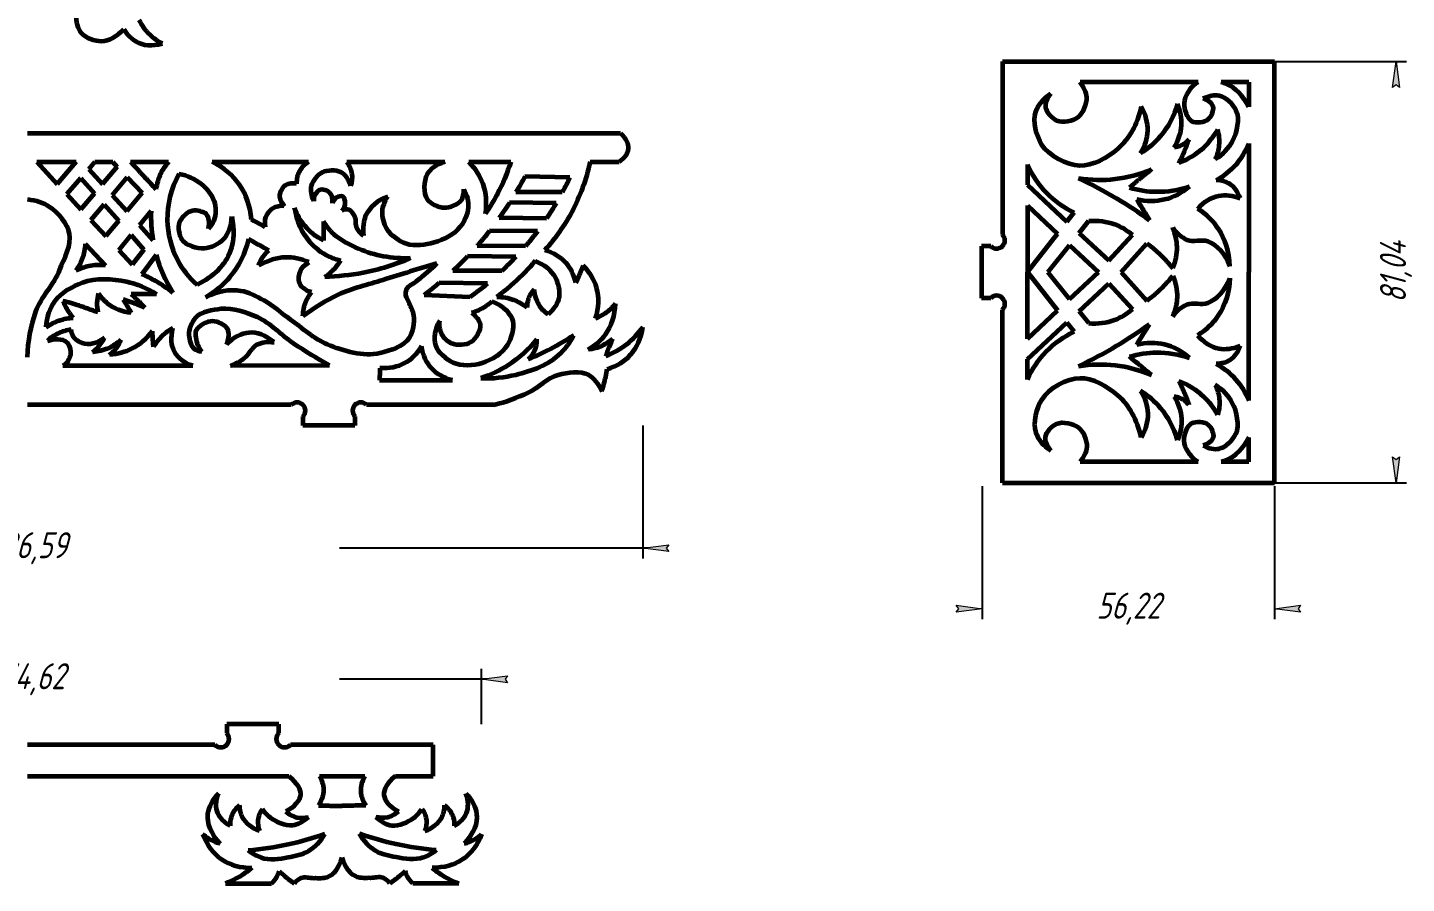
# Model space of a CAD drawing. Header units: millimetres. Extents: x -307 to 244, y -161 to 331.
# Drawn here: x -41 to 224.1, y -161.3 to 3.3 of the extents above; entities that cross this region are included whole.
import ezdxf

# ---------------------------------------------------------------- set-up
doc = ezdxf.new("R2010")
doc.units = ezdxf.units.MM
doc.linetypes.add('K5LT32772', pattern=[0])
doc.linetypes.add('K5LT_THIN', pattern=[0])
doc.styles.add('KDIMTEXTSTYLE', font='GOST_AU.SHX', dxfattribs={"width": 0.96, "oblique": 15, "height": 5})
doc.dimstyles.new('KDIMSTYLE (1.00)', dxfattribs={"dimtxt": 5, "dimasz": 1, "dimexe": 2, "dimexo": 0, "dimgap": 1, "dimtad": 1, "dimtxsty": 'KDIMTEXTSTYLE', "dimsah": 1, "dimcen": 0, "dimdle": 1, "dimadec": 0, "dimazin": 0, "dimtfac": 0.667, "dimtmove": 0, "dimatfit": 3, "dimfxl": 1, "dimtvp": 1, "dimtolj": 1, "dimtzin": 0, "dimarcsym": 0})

# ---------------------------------------------------------------- blocks, each defined once
blk = doc.blocks.new('KDIMARROW_01')
blk.add_hatch(color=0).paths.add_polyline_path([(0, 0), (-5, 0.66), (-4.5, 0), (-5, -0.66)])
at = {"color": 0, "linetype": 'K5LT_THIN', "lineweight": 18}
for p, q in [((-4.5, 0), (-5, 0.66)), ((-5, 0.66), (0, 0)), ((0, 0), (-5, -0.66)), ((-5, -0.66), (-4.5, 0)), ((0, 0), (-1, 0))]:
    blk.add_line(p, q, dxfattribs=at)

msp = doc.modelspace()

# ---------------------------------------------------------------- linework, layer by layer
at = {"color": 30, "linetype": 'K5LT32772', "lineweight": 60, "true_color": 0xff8000}
for p, q in [((146.439, -3.235), (198.786, -3.235)), ((146.439, -3.235), (146.439, -36.51)), ((198.786, -84.275), (198.786, -3.235)), ((184.109, -7.235), (161.36, -7.235)), ((193.79, -7.235), (188.484, -7.235)), ((193.79, -7.235), (193.79, -11.967)), ((-41, -17.06), (73, -17.06)), ((193.79, -19.026), (193.79, -43.755)), ((-39.247, -22.572), (-31.642, -22.572)), ((-39.247, -22.572), (-35.299, -26.815)), ((-31.642, -22.572), (-35.299, -26.815)), ((-28.05, -22.572), (-29.246, -23.939)), ((-28.05, -22.572), (-24.627, -22.572)), ((-23.766, -23.482), (-26.624, -26.839)), ((-24.627, -22.572), (-23.766, -23.482)), ((-21.187, -22.572), (-13.879, -22.572)), ((-5.504, -22.572), (13.024, -22.572)), ((20.394, -22.572), (39.224, -22.572)), ((43.855, -22.572), (51.909, -22.572)), ((67.149, -22.572), (72.753, -22.572)), ((151.24, -23.09), (151.24, -26.983)), ((-30.784, -25.697), (-33.476, -28.774)), ((-30.784, -25.697), (-28.163, -28.647)), ((-29.246, -23.939), (-26.624, -26.839)), ((-21.825, -25.532), (-24.727, -28.938)), ((-21.825, -25.532), (-18.981, -28.535)), ((63.273, -25.557), (54.607, -25.352)), ((-33.476, -28.774), (-30.758, -31.695)), ((-28.163, -28.647), (-30.758, -31.695)), ((-24.727, -28.938), (-21.913, -32.05)), ((-18.981, -28.535), (-21.913, -32.05)), ((61.817, -28.413), (52.906, -28.402)), ((151.24, -26.983), (158.855, -34.062)), ((-26.284, -30.764), (-28.837, -33.76)), ((-26.284, -30.764), (-23.476, -33.925)), ((60.645, -30.479), (51.682, -30.398)), ((151.24, -30.934), (157.038, -36.375)), ((151.24, -30.934), (151.24, -43.755)), ((-28.837, -33.76), (-25.937, -36.876)), ((-23.476, -33.925), (-25.937, -36.876)), ((-17.262, -31.984), (-19.51, -34.708)), ((58.785, -33.42), (49.695, -33.344)), ((158.855, -34.062), (160.223, -32.32)), ((161.203, -36.244), (163.067, -33.914)), ((-21.086, -36.617), (-23.479, -39.517)), ((-21.086, -36.617), (-18.621, -39.393)), ((-19.51, -34.708), (-16.904, -37.595)), ((57.045, -35.867), (47.837, -35.829)), ((151.24, -43.755), (157.038, -36.375)), ((161.203, -36.244), (166.917, -41.556)), ((166.917, -41.556), (171.452, -36.61)), ((-29.933, -38.351), (-26.037, -42.463)), ((-23.479, -39.517), (-20.9, -42.289)), ((-18.621, -39.393), (-20.9, -42.289)), ((54.723, -38.767), (45.455, -38.697)), ((142.439, -38.755), (142.439, -48.755)), ((144.194, -38.755), (142.439, -38.755)), ((155.195, -43.755), (159.357, -38.552)), ((159.357, -38.552), (164.901, -43.755)), ((169.282, -43.755), (174.239, -38.253)), ((-16.272, -40.464), (-19.035, -44.157)), ((52.885, -40.822), (43.597, -40.726)), ((50.212, -43.497), (40.789, -43.501)), ((151.24, -43.755), (157.038, -51.135)), ((151.24, -56.576), (151.24, -43.755)), ((155.195, -43.755), (159.357, -48.958)), ((159.357, -48.958), (164.901, -43.755)), ((169.282, -43.755), (174.239, -49.257)), ((193.79, -68.484), (193.79, -43.755)), ((47.435, -45.951), (38.139, -45.848)), ((161.203, -51.266), (166.917, -45.954)), ((166.917, -45.954), (171.452, -50.9)), ((44.044, -48.581), (35.224, -48.17)), ((144.194, -48.755), (142.439, -48.755)), ((146.439, -84.275), (146.439, -51)), ((151.24, -56.576), (157.038, -51.135)), ((161.203, -51.266), (163.067, -53.596)), ((151.24, -60.527), (158.855, -53.448)), ((158.855, -53.448), (160.223, -55.19)), ((151.24, -64.42), (151.24, -60.527)), ((-9.216, -61.818), (-34.216, -61.818)), ((17.038, -61.744), (-1.962, -61.767)), ((26.678, -64.57), (40.678, -64.57)), ((9.707, -69.285), (-41, -69.285)), ((11.952, -71.53), (11.952, -73.285)), ((21.952, -71.53), (21.952, -73.285)), ((48.657, -69.285), (24.197, -69.285)), ((21.952, -73.285), (11.952, -73.285)), ((193.79, -80.275), (193.79, -75.543)), ((184.109, -80.275), (161.36, -80.275)), ((193.79, -80.275), (188.484, -80.275)), ((146.439, -84.275), (198.786, -84.275)), ((7.281, -130.687), (-2.719, -130.687)), ((-2.719, -130.687), (-2.719, -132.442)), ((7.281, -132.442), (7.281, -130.687)), ((-4.964, -134.687), (-41, -134.687)), ((37, -134.687), (9.526, -134.687)), ((37, -140.687), (37, -134.687)), ((-41, -140.687), (9.237, -140.687)), ((15.1, -140.687), (23.873, -140.687)), ((29.735, -140.687), (37, -140.687))]:
    msp.add_line(p, q, dxfattribs=at)
for centre, start, end in [((145.316, -37.632), 225, 45), ((145.316, -49.878), 315, 135), ((10.829, -70.408), 315, 135), ((23.074, -70.408), 45, 225), ((-3.841, -133.565), 225, 45), ((8.404, -133.565), 135, 315)]:
    msp.add_arc(centre, 1.588, start, end, dxfattribs=at)
for points, knots in [([(-31.671, 5.885), (-31.744, 4.327), (-31.424, 3.119), (-30.709, 2.26), (-29.899, 1.287), (-28.048, 0.657), (-26.762, 0.687), (-25.3, 0.722), (-23.875, 1.473), (-22.489, 2.942)], [0, 0, 0, 0, 1, 1, 1, 2, 2, 2, 3, 3, 3, 3]), ([(-22.489, 2.942), (-21.833, 1.875), (-21.048, 1.087), (-20.134, 0.577), (-18.747, -0.195), (-17.065, -0.326), (-15.085, 0.186)], [0, 0, 0, 0, 1, 1, 1, 2, 2, 2, 2]), ([(-15.085, 0.186), (-16.003, 0.655), (-16.813, 1.232), (-17.517, 1.917), (-18.324, 2.703), (-18.99, 3.63), (-19.516, 4.699)], [0, 0, 0, 0, 1, 1, 1, 2, 2, 2, 2]), ([(155.737, -9.397), (154.961, -10.373), (154.629, -11.271), (154.743, -12.089), (154.872, -13.02), (155.992, -14.182), (156.856, -14.575), (157.989, -15.091), (160.111, -14.661), (161.081, -13.871), (161.997, -13.124), (162.723, -11.374), (162.655, -10.142), (162.601, -9.177), (161.996, -8.078), (161.36, -7.235)], [0, 0, 0, 0, 1, 1, 1, 2, 2, 2, 3, 3, 3, 4, 4, 4, 5, 5, 5, 5]), ([(184.109, -7.235), (183.934, -7.308), (183.771, -7.393), (183.623, -7.494), (182.572, -8.206), (181.421, -9.963), (181.386, -11.271), (181.357, -12.38), (181.942, -14.235), (182.828, -14.701), (183.589, -15.101), (185.321, -14.992), (186.009, -14.403), (186.582, -13.913), (187.161, -12.606), (186.954, -11.918), (186.763, -11.286), (186.134, -10.773), (185.065, -10.377)], [0, 0, 0, 0, 1, 1, 1, 2, 2, 2, 3, 3, 3, 4, 4, 4, 5, 5, 5, 6, 6, 6, 6]), ([(193.79, -11.967), (192.685, -9.786), (191.268, -8.328), (189.538, -7.593), (189.222, -7.458), (188.865, -7.337), (188.484, -7.235)], [0, 0, 0, 0, 1, 1, 1, 2, 2, 2, 2]), ([(173.135, -11.924), (172.34, -15.403), (170.835, -18.109), (168.62, -20.043), (166.715, -21.706), (163.711, -23.387), (161.329, -23.315), (158.832, -23.24), (155.344, -21.397), (153.997, -19.256), (152.962, -17.609), (152.198, -14.764), (152.837, -12.918), (153.29, -11.611), (154.256, -10.437), (155.737, -9.397)], [0, 0, 0, 0, 1, 1, 1, 2, 2, 2, 3, 3, 3, 4, 4, 4, 5, 5, 5, 5]), ([(185.065, -10.377), (186.174, -9.811), (187.185, -9.612), (188.097, -9.78), (189.365, -10.014), (190.766, -11.47), (191.328, -12.614), (192.119, -14.224), (191.516, -16.93), (190.632, -18.628), (189.939, -19.96), (188.846, -21.103), (187.351, -22.058)], [0, 0, 0, 0, 1, 1, 1, 2, 2, 2, 3, 3, 3, 4, 4, 4, 4]), ([(180.094, -11.427), (179.412, -13.798), (178.335, -15.855), (176.863, -17.599), (175.789, -18.87), (174.505, -19.975), (173.011, -20.913)], [0, 0, 0, 0, 1, 1, 1, 2, 2, 2, 2]), ([(173.011, -20.913), (173.88, -19.472), (174.336, -18.022), (174.378, -16.563), (174.422, -15.026), (174.008, -13.48), (173.135, -11.924)], [0, 0, 0, 0, 1, 1, 1, 2, 2, 2, 2]), ([(179.448, -19.805), (180.315, -18.42), (180.793, -17.008), (180.881, -15.569), (180.965, -14.212), (180.703, -12.831), (180.094, -11.427)], [0, 0, 0, 0, 1, 1, 1, 2, 2, 2, 2]), ([(73, -17.06), (74.074, -18.081), (74.571, -19.064), (74.492, -20.011), (74.418, -20.897), (73.838, -21.751), (72.753, -22.572)], [0, 0, 0, 0, 1, 1, 1, 2, 2, 2, 2]), ([(182.306, -18.231), (181.803, -18.82), (181.223, -19.248), (180.566, -19.515), (180.215, -19.657), (179.842, -19.754), (179.448, -19.805)], [0, 0, 0, 0, 1, 1, 1, 2, 2, 2, 2]), ([(187.815, -16.325), (187.06, -17.671), (186.148, -18.845), (185.081, -19.846), (183.75, -21.095), (182.176, -22.076), (180.359, -22.787)], [0, 0, 0, 0, 1, 1, 1, 2, 2, 2, 2]), ([(180.359, -22.787), (180.771, -22.03), (181.143, -21.257), (181.477, -20.467), (181.787, -19.736), (182.063, -18.99), (182.306, -18.231)], [0, 0, 0, 0, 1, 1, 1, 2, 2, 2, 2]), ([(187.351, -22.058), (187.793, -21.171), (188.059, -20.268), (188.147, -19.349), (188.242, -18.359), (188.131, -17.351), (187.815, -16.325)], [0, 0, 0, 0, 1, 1, 1, 2, 2, 2, 2]), ([(187.55, -26.085), (189.026, -25.281), (190.285, -24.287), (191.328, -23.102), (192.36, -21.93), (193.181, -20.571), (193.79, -19.026)], [0, 0, 0, 0, 1, 1, 1, 2, 2, 2, 2]), ([(-13.879, -22.572), (-14.509, -23.269), (-15.022, -24.021), (-15.418, -24.829), (-15.87, -25.753), (-16.169, -26.75), (-16.315, -27.82)], [0, 0, 0, 0, 1, 1, 1, 2, 2, 2, 2]), ([(2.044, -33.632), (1.807, -31.047), (1.043, -28.825), (-0.248, -26.965), (-1.503, -25.158), (-3.255, -23.694), (-5.504, -22.572)], [0, 0, 0, 0, 1, 1, 1, 2, 2, 2, 2]), ([(13.024, -22.572), (12.27, -23.029), (11.701, -23.59), (11.318, -24.255), (10.903, -24.975), (10.706, -25.815), (10.724, -26.778)], [0, 0, 0, 0, 1, 1, 1, 2, 2, 2, 2]), ([(20.394, -22.572), (20.937, -23.334), (21.258, -24.125), (21.358, -24.948), (21.445, -25.666), (21.362, -26.408), (21.111, -27.173)], [0, 0, 0, 0, 1, 1, 1, 2, 2, 2, 2]), ([(39.224, -22.572), (37.575, -23.091), (36.447, -23.881), (35.84, -24.941), (35.131, -26.179), (35.016, -28.671), (35.84, -29.761), (36.462, -30.587), (38.018, -31.334), (39.121, -31.351), (40.206, -31.368), (41.833, -30.823), (42.403, -29.915), (42.746, -29.37), (42.9, -28.669), (42.865, -27.813)], [0, 0, 0, 0, 1, 1, 1, 2, 2, 2, 3, 3, 3, 4, 4, 4, 5, 5, 5, 5]), ([(43.855, -22.572), (45.089, -23.867), (45.975, -25.278), (46.514, -26.804), (47.136, -28.569), (47.294, -30.489), (46.987, -32.564)], [0, 0, 0, 0, 1, 1, 1, 2, 2, 2, 2]), ([(51.909, -22.572), (51.231, -24.725), (50.369, -26.784), (49.325, -28.749), (48.627, -30.062), (47.848, -31.334), (46.987, -32.564)], [0, 0, 0, 0, 1, 1, 1, 2, 2, 2, 2]), ([(67.149, -22.572), (66.402, -25.989), (65.234, -29.188), (63.645, -32.172), (62.247, -34.798), (60.522, -37.256), (58.471, -39.547)], [0, 0, 0, 0, 1, 1, 1, 2, 2, 2, 2]), ([(151.24, -23.09), (152.182, -25.171), (153.403, -26.981), (154.902, -28.52), (156.398, -30.057), (158.172, -31.324), (160.223, -32.32)], [0, 0, 0, 0, 1, 1, 1, 2, 2, 2, 2]), ([(-11.914, -24.829), (-13.46, -27.807), (-14.201, -30.784), (-14.136, -33.759), (-14.08, -36.296), (-13.396, -39.095), (-12.213, -41.366), (-11.281, -43.154), (-10.014, -44.778), (-8.41, -46.237)], [0, 0, 0, 0, 1, 1, 1, 2, 2, 2, 3, 3, 3, 3]), ([(-11.914, -24.829), (-10.236, -25.169), (-8.812, -25.824), (-7.641, -26.794), (-6.6, -27.656), (-5.498, -28.867), (-5.119, -30.127), (-4.782, -31.248), (-4.748, -32.738), (-5.205, -33.845), (-5.437, -34.406), (-5.778, -34.933), (-6.23, -35.426)], [0, 0, 0, 0, 1, 1, 1, 2, 2, 2, 3, 3, 3, 4, 4, 4, 4]), ([(14.038, -30.091), (13.543, -29.014), (13.402, -28.034), (13.618, -27.149), (13.86, -26.153), (14.796, -24.977), (15.695, -24.527), (16.633, -24.058), (18.267, -24.022), (19.182, -24.503), (20.046, -24.957), (20.689, -25.847), (21.111, -27.173)], [0, 0, 0, 0, 1, 1, 1, 2, 2, 2, 3, 3, 3, 4, 4, 4, 4]), ([(161.073, -25.677), (163.459, -26.057), (165.807, -26.112), (168.115, -25.842), (170.49, -25.565), (172.823, -24.944), (175.116, -23.978)], [0, 0, 0, 0, 1, 1, 1, 2, 2, 2, 2]), ([(161.073, -25.677), (163.602, -26.869), (166.06, -28.181), (168.447, -29.612), (170.589, -30.897), (172.674, -32.277), (174.702, -33.754)], [0, 0, 0, 0, 1, 1, 1, 2, 2, 2, 2]), ([(192.123, -29.564), (191.713, -28.319), (191.067, -27.407), (190.185, -26.83), (189.464, -26.359), (188.586, -26.11), (187.55, -26.085)], [0, 0, 0, 0, 1, 1, 1, 2, 2, 2, 2]), ([(10.724, -26.778), (9.669, -26.629), (8.861, -26.802), (8.301, -27.297), (7.881, -27.668), (7.506, -28.394), (7.46, -28.954), (7.404, -29.642), (7.7, -30.343), (8.351, -31.056)], [0, 0, 0, 0, 1, 1, 1, 2, 2, 2, 3, 3, 3, 3]), ([(17.624, -30.512), (17.71, -29.601), (17.545, -28.933), (17.129, -28.509), (16.721, -28.092), (15.716, -27.745), (15.176, -27.965), (14.812, -28.113), (14.422, -28.56), (14.236, -28.954), (14.079, -29.287), (14.013, -29.666), (14.038, -30.091)], [0, 0, 0, 0, 1, 1, 1, 2, 2, 2, 3, 3, 3, 4, 4, 4, 4]), ([(19.434, -31.946), (19.887, -31.456), (20.108, -30.962), (20.097, -30.462), (20.088, -30.053), (19.908, -29.39), (19.602, -29.226), (19.315, -29.072), (18.692, -29.222), (18.366, -29.424), (18.023, -29.636), (17.776, -29.999), (17.624, -30.512)], [0, 0, 0, 0, 1, 1, 1, 2, 2, 2, 3, 3, 3, 4, 4, 4, 4]), ([(42.865, -27.813), (43.517, -29.02), (43.807, -30.199), (43.737, -31.351), (43.659, -32.615), (42.966, -34.033), (42.198, -35.043), (41.072, -36.525), (38.993, -37.539), (37.173, -38.069), (35.516, -38.551), (33.424, -38.86), (31.84, -38.325), (30.441, -37.852), (28.853, -36.734), (28.097, -35.453), (27.529, -34.491), (27.14, -33.144), (27.225, -32.018), (27.297, -31.064), (27.639, -30.124), (28.251, -29.197)], [0, 0, 0, 0, 1, 1, 1, 2, 2, 2, 3, 3, 3, 4, 4, 4, 5, 5, 5, 6, 6, 6, 7, 7, 7, 7]), ([(170.849, -27.499), (172.59, -28.003), (174.33, -28.266), (176.069, -28.286), (178.182, -28.312), (180.295, -27.98), (182.407, -27.292)], [0, 0, 0, 0, 1, 1, 1, 2, 2, 2, 2]), ([(182.407, -27.292), (180.91, -28.566), (179.308, -29.408), (177.601, -29.819), (175.922, -30.223), (174.141, -30.21), (172.258, -29.778)], [0, 0, 0, 0, 1, 1, 1, 2, 2, 2, 2]), ([(184.011, -31.562), (185.236, -30.182), (186.581, -29.35), (188.047, -29.067), (189.316, -28.822), (190.674, -28.988), (192.123, -29.564)], [0, 0, 0, 0, 1, 1, 1, 2, 2, 2, 2]), ([(-41, -60.126), (-40.928, -57.034), (-40.395, -54.11), (-39.401, -51.354), (-38.365, -48.484), (-35.916, -46.149), (-34.793, -43.291), (-33.927, -41.088), (-32.475, -38.479), (-32.932, -36.379), (-33.341, -34.503), (-35.03, -32.342), (-36.742, -31.24), (-37.944, -30.467), (-39.363, -29.994), (-41, -29.822)], [0, 0, 0, 0, 1, 1, 1, 2, 2, 2, 3, 3, 3, 4, 4, 4, 5, 5, 5, 5]), ([(8.351, -31.056), (7.485, -30.986), (6.751, -31.134), (6.15, -31.501), (5.561, -31.86), (4.994, -32.551), (4.765, -33.207), (4.566, -33.776), (4.541, -34.411), (4.691, -35.111)], [0, 0, 0, 0, 1, 1, 1, 2, 2, 2, 3, 3, 3, 3]), ([(15.868, -37.659), (14.446, -36.94), (13.259, -36.016), (12.307, -34.89), (11.462, -33.888), (10.802, -32.726), (10.329, -31.403)], [0, 0, 0, 0, 1, 1, 1, 2, 2, 2, 2]), ([(10.329, -31.403), (10.727, -34.026), (11.691, -36.202), (13.222, -37.931), (14.202, -39.038), (15.499, -40.05), (16.857, -40.701), (17.597, -41.055), (18.38, -41.329), (19.207, -41.522)], [0, 0, 0, 0, 1, 1, 1, 2, 2, 2, 3, 3, 3, 3]), ([(23.577, -36.765), (23.007, -36.346), (22.586, -35.858), (22.312, -35.299), (22.007, -34.674), (22.254, -33.793), (21.952, -33.163), (21.702, -32.642), (21.325, -31.93), (20.829, -31.768), (20.439, -31.641), (19.974, -31.7), (19.434, -31.946)], [0, 0, 0, 0, 1, 1, 1, 2, 2, 2, 3, 3, 3, 4, 4, 4, 4]), ([(28.251, -29.197), (26.219, -30.011), (24.839, -31.181), (24.111, -32.706), (23.562, -33.857), (23.383, -35.21), (23.577, -36.765)], [0, 0, 0, 0, 1, 1, 1, 2, 2, 2, 2]), ([(190.155, -42.598), (190.039, -39.813), (189.303, -37.407), (187.948, -35.38), (186.963, -33.907), (185.651, -32.635), (184.011, -31.562)], [0, 0, 0, 0, 1, 1, 1, 2, 2, 2, 2]), ([(-6.23, -35.426), (-5.965, -34.15), (-6.094, -33.224), (-6.615, -32.648), (-7.124, -32.087), (-8.47, -31.823), (-9.264, -31.965), (-10.258, -32.142), (-11.493, -33.284), (-11.828, -34.229), (-12.15, -35.137), (-11.872, -36.68), (-11.358, -37.477), (-10.628, -38.61), (-8.43, -39.236), (-7, -39.144), (-5.757, -39.063), (-4.193, -38.331), (-3.325, -37.434), (-2.331, -36.409), (-1.804, -34.956), (-1.744, -33.076)], [0, 0, 0, 0, 1, 1, 1, 2, 2, 2, 3, 3, 3, 4, 4, 4, 5, 5, 5, 6, 6, 6, 7, 7, 7, 7]), ([(-1.744, -33.076), (-1.227, -35.566), (-1.326, -37.788), (-2.043, -39.742), (-3.019, -42.405), (-5.142, -44.57), (-8.41, -46.237)], [0, 0, 0, 0, 1, 1, 1, 2, 2, 2, 2]), ([(32.649, -41.106), (29.057, -41.224), (25.733, -40.621), (22.679, -39.296), (20.994, -38.566), (19.207, -37.709), (17.871, -36.447), (17.126, -35.743), (16.463, -34.942), (15.883, -34.044)], [0, 0, 0, 0, 1, 1, 1, 2, 2, 2, 3, 3, 3, 3]), ([(163.067, -33.914), (164.818, -33.779), (166.451, -33.989), (167.965, -34.545), (169.207, -35.001), (170.37, -35.689), (171.452, -36.61)], [0, 0, 0, 0, 1, 1, 1, 2, 2, 2, 2]), ([(47.837, -35.829), (47.255, -36.571), (46.657, -37.301), (46.044, -38.017), (45.849, -38.245), (45.653, -38.472), (45.455, -38.697)], [0, 0, 0, 0, 1, 1, 1, 2, 2, 2, 2]), ([(57.045, -35.867), (56.537, -36.544), (56.015, -37.209), (55.479, -37.863), (55.23, -38.167), (54.978, -38.468), (54.723, -38.767)], [0, 0, 0, 0, 1, 1, 1, 2, 2, 2, 2]), ([(179.179, -43.015), (179.765, -41.643), (180.043, -40.274), (180.014, -38.908), (179.988, -37.67), (179.71, -36.434), (179.179, -35.201)], [0, 0, 0, 0, 1, 1, 1, 2, 2, 2, 2]), ([(179.179, -35.201), (179.961, -36.301), (180.876, -37.077), (181.923, -37.527), (183.09, -38.03), (184.759, -37.379), (185.92, -37.826), (187.767, -38.537), (189.179, -40.127), (190.155, -42.598)], [0, 0, 0, 0, 1, 1, 1, 2, 2, 2, 3, 3, 3, 3]), ([(-29.933, -38.351), (-29.971, -39.318), (-30.144, -40.238), (-30.452, -41.11), (-30.744, -41.937), (-31.158, -42.721), (-31.694, -43.463)], [0, 0, 0, 0, 1, 1, 1, 2, 2, 2, 2]), ([(1.475, -37.443), (0.78, -40.238), (-0.407, -42.648), (-2.086, -44.671), (-3.369, -46.217), (-4.938, -47.537), (-6.795, -48.632)], [0, 0, 0, 0, 1, 1, 1, 2, 2, 2, 2]), ([(3.469, -42.499), (3.651, -41.856), (3.924, -41.274), (4.288, -40.754), (4.592, -40.32), (4.96, -39.928), (5.392, -39.579)], [0, 0, 0, 0, 1, 1, 1, 2, 2, 2, 2]), ([(64.419, -45.854), (64.066, -44.316), (63.434, -43.034), (62.522, -42.008), (61.513, -40.874), (60.163, -40.054), (58.471, -39.547)], [0, 0, 0, 0, 1, 1, 1, 2, 2, 2, 2]), ([(174.239, -38.253), (175.185, -38.948), (176.077, -39.7), (176.913, -40.51), (177.72, -41.292), (178.475, -42.127), (179.179, -43.015)], [0, 0, 0, 0, 1, 1, 1, 2, 2, 2, 2]), ([(-26.037, -42.463), (-27.125, -42.358), (-28.183, -42.411), (-29.211, -42.622), (-30.059, -42.795), (-30.886, -43.076), (-31.694, -43.463)], [0, 0, 0, 0, 1, 1, 1, 2, 2, 2, 2]), ([(37.694, -42.109), (36.483, -43.219), (35.252, -44.306), (34.002, -45.371), (33.27, -45.994), (32.063, -46.35), (31.787, -47.217), (31.69, -47.52), (31.637, -47.897), (31.667, -48.22), (31.718, -48.759), (32.183, -49.223), (32.402, -49.74), (32.723, -50.496), (33.086, -51.287), (33.202, -52.078), (33.408, -53.479), (33.087, -55.259), (32.402, -56.385), (31.404, -58.027), (28.71, -58.866), (26.741, -59.339), (23.587, -60.097), (19.723, -58.964), (16.65, -57.677), (14.065, -56.596), (11.861, -54.521), (9.512, -52.878), (7.814, -51.69), (6.278, -50.224), (4.466, -49.247), (3.067, -48.493), (1.552, -47.649), (0.035, -47.401), (-2.158, -47.043), (-4.434, -47.453), (-6.795, -48.632)], [0, 0, 0, 0, 1, 1, 1, 2, 2, 2, 3, 3, 3, 4, 4, 4, 5, 5, 5, 6, 6, 6, 7, 7, 7, 8, 8, 8, 9, 9, 9, 10, 10, 10, 11, 11, 11, 12, 12, 12, 12]), ([(13.083, -41.858), (11.572, -41.202), (10.076, -40.893), (8.597, -40.932), (6.865, -40.978), (5.156, -41.501), (3.469, -42.499)], [0, 0, 0, 0, 1, 1, 1, 2, 2, 2, 2]), ([(13.618, -47.627), (12.295, -47.207), (11.5, -46.566), (11.232, -45.704), (11.044, -45.1), (11.173, -44.187), (11.445, -43.568), (11.746, -42.885), (12.292, -42.315), (13.083, -41.858)], [0, 0, 0, 0, 1, 1, 1, 2, 2, 2, 3, 3, 3, 3]), ([(37.694, -42.109), (34.231, -43.134), (30.779, -44.194), (27.339, -45.291), (24.46, -46.209), (21.442, -46.843), (18.725, -48.121), (16.349, -49.239), (14.091, -50.614), (11.952, -52.244)], [0, 0, 0, 0, 1, 1, 1, 2, 2, 2, 3, 3, 3, 3]), ([(32.649, -41.106), (29.67, -42.366), (26.624, -43.296), (23.51, -43.896), (21.097, -44.361), (18.644, -44.628), (16.15, -44.697)], [0, 0, 0, 0, 1, 1, 1, 2, 2, 2, 2]), ([(16.15, -44.697), (16.748, -44.305), (17.292, -43.859), (17.782, -43.362), (18.323, -42.812), (18.798, -42.199), (19.207, -41.522)], [0, 0, 0, 0, 1, 1, 1, 2, 2, 2, 2]), ([(56.59, -41.602), (55.307, -43.129), (53.93, -44.553), (52.459, -45.875), (51.425, -46.804), (50.345, -47.682), (49.218, -48.51)], [0, 0, 0, 0, 1, 1, 1, 2, 2, 2, 2]), ([(56.59, -41.602), (58.441, -42.34), (59.735, -43.408), (60.471, -44.807), (61.028, -45.864), (61.389, -47.382), (61.183, -48.546), (60.968, -49.764), (60.268, -50.891), (59.082, -51.929)], [0, 0, 0, 0, 1, 1, 1, 2, 2, 2, 3, 3, 3, 3]), ([(-37.451, -54.379), (-37.286, -52.384), (-36.712, -50.702), (-35.728, -49.333), (-34.551, -47.695), (-32.357, -46.461), (-30.436, -45.764), (-27.899, -44.843), (-24.694, -44.988), (-22.006, -45.58), (-20.011, -46.019), (-18.082, -46.819), (-16.222, -47.98)], [0, 0, 0, 0, 1, 1, 1, 2, 2, 2, 3, 3, 3, 4, 4, 4, 4]), ([(-13.078, -47.736), (-14.116, -46.916), (-15.202, -46.178), (-16.337, -45.523), (-17.208, -45.02), (-18.112, -44.55), (-19.035, -44.157)], [0, 0, 0, 0, 1, 1, 1, 2, 2, 2, 2]), ([(68.213, -52.674), (68.87, -50.556), (68.938, -48.59), (68.419, -46.777), (67.981, -45.25), (67.126, -43.831), (65.855, -42.521)], [0, 0, 0, 0, 1, 1, 1, 2, 2, 2, 2]), ([(174.239, -49.257), (175.185, -48.562), (176.077, -47.81), (176.913, -47), (177.72, -46.218), (178.475, -45.383), (179.179, -44.495)], [0, 0, 0, 0, 1, 1, 1, 2, 2, 2, 2]), ([(179.179, -44.495), (179.765, -45.867), (180.043, -47.236), (180.014, -48.602), (179.988, -49.84), (179.71, -51.076), (179.179, -52.309)], [0, 0, 0, 0, 1, 1, 1, 2, 2, 2, 2]), ([(179.179, -52.309), (179.961, -51.209), (180.876, -50.433), (181.923, -49.983), (183.09, -49.48), (184.759, -50.131), (185.92, -49.684), (187.767, -48.973), (189.179, -47.383), (190.155, -44.912)], [0, 0, 0, 0, 1, 1, 1, 2, 2, 2, 3, 3, 3, 3]), ([(190.155, -44.912), (190.039, -47.697), (189.303, -50.103), (187.948, -52.13), (186.963, -53.603), (185.651, -54.875), (184.011, -55.948)], [0, 0, 0, 0, 1, 1, 1, 2, 2, 2, 2]), ([(11.952, -52.244), (11.953, -51.225), (12.141, -50.28), (12.514, -49.408), (12.784, -48.776), (13.152, -48.182), (13.618, -47.627)], [0, 0, 0, 0, 1, 1, 1, 2, 2, 2, 2]), ([(56.412, -47.086), (55.878, -47.659), (55.498, -48.288), (55.272, -48.973), (55.106, -49.477), (55.023, -50.011), (55.023, -50.576)], [0, 0, 0, 0, 1, 1, 1, 2, 2, 2, 2]), ([(59.082, -51.929), (58.353, -51.385), (57.771, -50.756), (57.337, -50.041), (56.815, -49.18), (56.506, -48.195), (56.412, -47.086)], [0, 0, 0, 0, 1, 1, 1, 2, 2, 2, 2]), ([(-27.461, -51.497), (-28.659, -51.031), (-29.869, -50.603), (-31.093, -50.215), (-32.124, -49.888), (-33.163, -49.589), (-34.212, -49.318)], [0, 0, 0, 0, 1, 1, 1, 2, 2, 2, 2]), ([(-34.212, -49.318), (-33.935, -50.014), (-33.593, -50.669), (-33.187, -51.284), (-32.897, -51.721), (-32.575, -52.137), (-32.221, -52.533)], [0, 0, 0, 0, 1, 1, 1, 2, 2, 2, 2]), ([(-27.332, -47.865), (-27.538, -48.46), (-27.652, -49.058), (-27.674, -49.66), (-27.697, -50.269), (-27.626, -50.881), (-27.461, -51.497)], [0, 0, 0, 0, 1, 1, 1, 2, 2, 2, 2]), ([(-21.051, -51.625), (-22.839, -51.426), (-24.349, -50.828), (-25.58, -49.831), (-26.246, -49.292), (-26.83, -48.637), (-27.332, -47.865)], [0, 0, 0, 0, 1, 1, 1, 2, 2, 2, 2]), ([(38.246, -53.116), (37.265, -54.911), (36.992, -56.478), (37.427, -57.817), (37.858, -59.145), (39.477, -60.52), (40.81, -61.129), (42.395, -61.852), (44.728, -61.713), (46.436, -61.2), (48.251, -60.655), (50.354, -59.342), (51.315, -57.746), (52.066, -56.498), (52.683, -54.497), (52.347, -53.188), (51.95, -51.634), (50.597, -50.376), (48.288, -49.413)], [0, 0, 0, 0, 1, 1, 1, 2, 2, 2, 3, 3, 3, 4, 4, 4, 5, 5, 5, 6, 6, 6, 6]), ([(48.288, -49.413), (47.734, -49.911), (47.141, -50.339), (46.507, -50.695), (45.839, -51.071), (45.127, -51.368), (44.371, -51.585)], [0, 0, 0, 0, 1, 1, 1, 2, 2, 2, 2]), ([(49.218, -48.51), (50.353, -48.517), (51.422, -48.707), (52.423, -49.08), (53.346, -49.423), (54.213, -49.922), (55.023, -50.576)], [0, 0, 0, 0, 1, 1, 1, 2, 2, 2, 2]), ([(66.773, -58.654), (68.156, -57.866), (69.269, -56.898), (70.111, -55.75), (71.302, -54.127), (71.951, -52.144), (72.059, -49.802)], [0, 0, 0, 0, 1, 1, 1, 2, 2, 2, 2]), ([(72.059, -49.802), (71.476, -50.55), (70.809, -51.183), (70.059, -51.7), (69.492, -52.091), (68.876, -52.415), (68.213, -52.674)], [0, 0, 0, 0, 1, 1, 1, 2, 2, 2, 2]), ([(-37.451, -54.379), (-36.596, -53.788), (-35.694, -53.337), (-34.744, -53.025), (-33.937, -52.761), (-33.096, -52.596), (-32.221, -52.533)], [0, 0, 0, 0, 1, 1, 1, 2, 2, 2, 2]), ([(17.038, -61.744), (14.686, -60.411), (12.389, -58.996), (10.146, -57.498), (7.767, -55.909), (5.769, -53.566), (3.193, -52.452), (1.053, -51.527), (-1.481, -50.635), (-3.76, -50.852), (-5.429, -51.011), (-7.669, -51.342), (-8.705, -52.536), (-9.418, -53.357), (-10.034, -54.781), (-9.975, -55.898), (-9.929, -56.782), (-9.636, -58.036), (-8.929, -58.544), (-8.557, -58.812), (-8.085, -58.976), (-7.514, -59.036)], [0, 0, 0, 0, 1, 1, 1, 2, 2, 2, 3, 3, 3, 4, 4, 4, 5, 5, 5, 6, 6, 6, 7, 7, 7, 7]), ([(44.371, -51.585), (45.325, -52.302), (45.871, -53.05), (46.009, -53.829), (46.201, -54.909), (45.174, -56.646), (44.228, -57.247), (43.326, -57.82), (41.588, -57.95), (40.561, -57.496), (39.801, -57.161), (38.983, -56.378), (38.602, -55.609), (38.25, -54.898), (38.131, -54.067), (38.246, -53.116)], [0, 0, 0, 0, 1, 1, 1, 2, 2, 2, 3, 3, 3, 4, 4, 4, 5, 5, 5, 5]), ([(163.067, -53.596), (164.818, -53.731), (166.451, -53.521), (167.965, -52.965), (169.207, -52.509), (170.37, -51.821), (171.452, -50.9)], [0, 0, 0, 0, 1, 1, 1, 2, 2, 2, 2]), ([(-32.599, -54.793), (-33.526, -54.93), (-34.39, -55.197), (-35.191, -55.594), (-35.897, -55.943), (-36.554, -56.395), (-37.162, -56.947)], [0, 0, 0, 0, 1, 1, 1, 2, 2, 2, 2]), ([(-26.189, -56.383), (-27.778, -57.534), (-29.214, -57.876), (-30.496, -57.409), (-31.094, -57.191), (-31.842, -56.778), (-32.188, -56.229), (-32.439, -55.832), (-32.576, -55.353), (-32.599, -54.793)], [0, 0, 0, 0, 1, 1, 1, 2, 2, 2, 3, 3, 3, 3]), ([(-17.01, -55.101), (-18.116, -56.591), (-19.415, -57.719), (-20.907, -58.485), (-22.213, -59.156), (-23.665, -59.549), (-25.266, -59.665)], [0, 0, 0, 0, 1, 1, 1, 2, 2, 2, 2]), ([(-13.062, -54.537), (-13.998, -55.055), (-14.818, -55.687), (-15.523, -56.434), (-16.004, -56.945), (-16.432, -57.509), (-16.805, -58.126)], [0, 0, 0, 0, 1, 1, 1, 2, 2, 2, 2]), ([(-9.216, -61.818), (-10.889, -61.207), (-12.051, -60.318), (-12.703, -59.152), (-13.39, -57.922), (-13.51, -56.384), (-13.062, -54.537)], [0, 0, 0, 0, 1, 1, 1, 2, 2, 2, 2]), ([(-2.755, -57.665), (-2.23, -56.417), (-2.162, -55.426), (-2.55, -54.691), (-2.97, -53.893), (-4.473, -53.218), (-5.421, -53.204), (-6.492, -53.188), (-8.223, -54.058), (-8.601, -54.998), (-8.895, -55.731), (-8.606, -56.963), (-8.242, -57.819), (-8.06, -58.246), (-7.817, -58.652), (-7.514, -59.036)], [0, 0, 0, 0, 1, 1, 1, 2, 2, 2, 3, 3, 3, 4, 4, 4, 5, 5, 5, 5]), ([(6.424, -57.255), (4.756, -55.904), (3.132, -55.289), (1.552, -55.409), (0.078, -55.52), (-1.358, -56.272), (-2.755, -57.665)], [0, 0, 0, 0, 1, 1, 1, 2, 2, 2, 2]), ([(77.295, -54.347), (76.388, -55.631), (75.342, -56.738), (74.157, -57.67), (72.964, -58.607), (71.631, -59.366), (70.157, -59.946)], [0, 0, 0, 0, 1, 1, 1, 2, 2, 2, 2]), ([(70.465, -62.408), (72.338, -61.812), (73.835, -60.889), (74.957, -59.639), (76.187, -58.268), (76.967, -56.504), (77.295, -54.347)], [0, 0, 0, 0, 1, 1, 1, 2, 2, 2, 2]), ([(151.24, -64.42), (152.182, -62.339), (153.403, -60.529), (154.902, -58.99), (156.398, -57.453), (158.172, -56.186), (160.223, -55.19)], [0, 0, 0, 0, 1, 1, 1, 2, 2, 2, 2]), ([(161.073, -61.833), (163.602, -60.641), (166.06, -59.329), (168.447, -57.898), (170.589, -56.613), (172.674, -55.233), (174.702, -53.756)], [0, 0, 0, 0, 1, 1, 1, 2, 2, 2, 2]), ([(-37.162, -56.947), (-35.178, -56.419), (-33.862, -56.607), (-33.214, -57.511), (-32.856, -58.01), (-32.647, -58.998), (-32.753, -59.665), (-32.878, -60.453), (-33.365, -61.171), (-34.216, -61.818)], [0, 0, 0, 0, 1, 1, 1, 2, 2, 2, 3, 3, 3, 3]), ([(-28.496, -59.152), (-27.89, -58.665), (-27.36, -58.118), (-26.907, -57.511), (-26.641, -57.156), (-26.402, -56.78), (-26.189, -56.383)], [0, 0, 0, 0, 1, 1, 1, 2, 2, 2, 2]), ([(-23.061, -56.793), (-23.784, -57.465), (-24.57, -57.995), (-25.42, -58.383), (-26.367, -58.815), (-27.392, -59.072), (-28.496, -59.152)], [0, 0, 0, 0, 1, 1, 1, 2, 2, 2, 2]), ([(-25.266, -59.665), (-24.699, -59.252), (-24.221, -58.773), (-23.83, -58.229), (-23.517, -57.792), (-23.261, -57.314), (-23.061, -56.793)], [0, 0, 0, 0, 1, 1, 1, 2, 2, 2, 2]), ([(-1.962, -61.767), (-0.968, -61.393), (-0.07, -60.897), (0.732, -60.28), (1.641, -59.581), (2.119, -58.217), (3.091, -57.716), (4.029, -57.232), (5.14, -57.079), (6.424, -57.255)], [0, 0, 0, 0, 1, 1, 1, 2, 2, 2, 3, 3, 3, 3]), ([(34.729, -58.007), (33.861, -59.491), (32.785, -60.585), (31.498, -61.288), (30.142, -62.031), (28.552, -62.338), (26.73, -62.212)], [0, 0, 0, 0, 1, 1, 1, 2, 2, 2, 2]), ([(40.678, -64.57), (39.03, -64.123), (37.714, -63.371), (36.729, -62.314), (35.701, -61.211), (35.034, -59.775), (34.729, -58.007)], [0, 0, 0, 0, 1, 1, 1, 2, 2, 2, 2]), ([(46.127, -64.166), (48.47, -64.254), (50.725, -64.028), (52.893, -63.489), (55.939, -62.732), (59.315, -61.555), (61.51, -59.358), (62.487, -58.381), (63.33, -57.242), (64.039, -55.94)], [0, 0, 0, 0, 1, 1, 1, 2, 2, 2, 3, 3, 3, 3]), ([(56.917, -56.688), (55.309, -58.667), (53.481, -60.316), (51.433, -61.637), (49.803, -62.688), (48.035, -63.531), (46.127, -64.166)], [0, 0, 0, 0, 1, 1, 1, 2, 2, 2, 2]), ([(64.039, -55.94), (62.571, -56.896), (61.064, -57.774), (59.516, -58.575), (58.136, -59.289), (56.723, -59.942), (55.279, -60.534)], [0, 0, 0, 0, 1, 1, 1, 2, 2, 2, 2]), ([(55.279, -60.534), (55.836, -60.025), (56.252, -59.455), (56.525, -58.824), (56.805, -58.177), (56.936, -57.464), (56.917, -56.688)], [0, 0, 0, 0, 1, 1, 1, 2, 2, 2, 2]), ([(71.45, -56.624), (70.839, -57.157), (70.183, -57.587), (69.481, -57.916), (68.644, -58.307), (67.741, -58.553), (66.773, -58.654)], [0, 0, 0, 0, 1, 1, 1, 2, 2, 2, 2]), ([(182.407, -60.218), (180.91, -58.944), (179.308, -58.102), (177.601, -57.691), (175.922, -57.287), (174.141, -57.3), (172.258, -57.732)], [0, 0, 0, 0, 1, 1, 1, 2, 2, 2, 2]), ([(184.011, -55.948), (185.236, -57.328), (186.581, -58.16), (188.047, -58.443), (189.316, -58.688), (190.674, -58.522), (192.123, -57.946)], [0, 0, 0, 0, 1, 1, 1, 2, 2, 2, 2]), ([(192.123, -57.946), (191.713, -59.191), (191.067, -60.103), (190.185, -60.68), (189.464, -61.151), (188.586, -61.4), (187.55, -61.425)], [0, 0, 0, 0, 1, 1, 1, 2, 2, 2, 2]), ([(170.849, -60.011), (172.59, -59.507), (174.33, -59.244), (176.069, -59.223), (178.182, -59.198), (180.295, -59.53), (182.407, -60.218)], [0, 0, 0, 0, 1, 1, 1, 2, 2, 2, 2]), ([(48.657, -69.285), (50.961, -68.714), (53.165, -67.931), (55.27, -66.936), (57.272, -65.991), (58.927, -64.055), (61.005, -63.524), (62.827, -63.058), (65.335, -62.628), (66.853, -63.524), (67.914, -64.15), (68.765, -65.213), (69.405, -66.714)], [0, 0, 0, 0, 1, 1, 1, 2, 2, 2, 3, 3, 3, 4, 4, 4, 4]), ([(69.405, -66.714), (69.69, -65.779), (69.941, -64.836), (70.157, -63.885), (70.269, -63.394), (70.372, -62.902), (70.465, -62.408)], [0, 0, 0, 0, 1, 1, 1, 2, 2, 2, 2]), ([(161.073, -61.833), (163.459, -61.453), (165.807, -61.398), (168.115, -61.667), (170.49, -61.945), (172.823, -62.566), (175.116, -63.532)], [0, 0, 0, 0, 1, 1, 1, 2, 2, 2, 2]), ([(187.55, -61.425), (189.026, -62.229), (190.285, -63.223), (191.328, -64.408), (192.36, -65.58), (193.181, -66.939), (193.79, -68.484)], [0, 0, 0, 0, 1, 1, 1, 2, 2, 2, 2]), ([(173.135, -75.586), (172.34, -72.107), (170.835, -69.4), (168.62, -67.467), (166.715, -65.804), (163.711, -64.123), (161.329, -64.195), (158.832, -64.27), (155.344, -66.113), (153.997, -68.254), (152.962, -69.901), (152.198, -72.746), (152.837, -74.592), (153.29, -75.899), (154.256, -77.073), (155.737, -78.113)], [0, 0, 0, 0, 1, 1, 1, 2, 2, 2, 3, 3, 3, 4, 4, 4, 5, 5, 5, 5]), ([(187.815, -71.185), (187.06, -69.839), (186.148, -68.665), (185.081, -67.664), (183.75, -66.415), (182.176, -65.434), (180.359, -64.723)], [0, 0, 0, 0, 1, 1, 1, 2, 2, 2, 2]), ([(180.359, -64.723), (180.771, -65.48), (181.143, -66.253), (181.477, -67.042), (181.787, -67.774), (182.063, -68.52), (182.306, -69.279)], [0, 0, 0, 0, 1, 1, 1, 2, 2, 2, 2]), ([(185.065, -77.133), (186.174, -77.699), (187.185, -77.898), (188.097, -77.73), (189.365, -77.496), (190.766, -76.04), (191.328, -74.896), (192.119, -73.286), (191.516, -70.58), (190.632, -68.882), (189.939, -67.55), (188.846, -66.407), (187.351, -65.452)], [0, 0, 0, 0, 1, 1, 1, 2, 2, 2, 3, 3, 3, 4, 4, 4, 4]), ([(187.351, -65.452), (187.793, -66.339), (188.059, -67.242), (188.147, -68.161), (188.242, -69.151), (188.131, -70.159), (187.815, -71.185)], [0, 0, 0, 0, 1, 1, 1, 2, 2, 2, 2]), ([(180.094, -76.083), (179.412, -73.712), (178.335, -71.655), (176.863, -69.911), (175.789, -68.64), (174.505, -67.535), (173.011, -66.597)], [0, 0, 0, 0, 1, 1, 1, 2, 2, 2, 2]), ([(173.011, -66.597), (173.88, -68.038), (174.336, -69.488), (174.378, -70.947), (174.422, -72.484), (174.008, -74.03), (173.135, -75.586)], [0, 0, 0, 0, 1, 1, 1, 2, 2, 2, 2]), ([(182.306, -69.279), (181.803, -68.69), (181.223, -68.262), (180.566, -67.995), (180.215, -67.853), (179.842, -67.756), (179.448, -67.705)], [0, 0, 0, 0, 1, 1, 1, 2, 2, 2, 2]), ([(179.448, -67.705), (180.315, -69.09), (180.793, -70.502), (180.881, -71.941), (180.965, -73.298), (180.703, -74.679), (180.094, -76.083)], [0, 0, 0, 0, 1, 1, 1, 2, 2, 2, 2]), ([(155.737, -78.113), (154.961, -77.137), (154.629, -76.239), (154.743, -75.421), (154.872, -74.49), (155.992, -73.328), (156.856, -72.935), (157.989, -72.419), (160.111, -72.849), (161.081, -73.639), (161.997, -74.386), (162.723, -76.136), (162.655, -77.368), (162.601, -78.333), (161.996, -79.432), (161.36, -80.275)], [0, 0, 0, 0, 1, 1, 1, 2, 2, 2, 3, 3, 3, 4, 4, 4, 5, 5, 5, 5]), ([(184.109, -80.275), (183.934, -80.202), (183.771, -80.117), (183.623, -80.016), (182.572, -79.304), (181.421, -77.546), (181.386, -76.239), (181.357, -75.13), (181.942, -73.275), (182.828, -72.809), (183.589, -72.408), (185.321, -72.518), (186.009, -73.107), (186.582, -73.597), (187.161, -74.904), (186.954, -75.592), (186.763, -76.224), (186.134, -76.737), (185.065, -77.133)], [0, 0, 0, 0, 1, 1, 1, 2, 2, 2, 3, 3, 3, 4, 4, 4, 5, 5, 5, 6, 6, 6, 6]), ([(193.79, -75.543), (192.685, -77.724), (191.268, -79.182), (189.538, -79.917), (189.222, -80.052), (188.865, -80.173), (188.484, -80.275)], [0, 0, 0, 0, 1, 1, 1, 2, 2, 2, 2]), ([(9.237, -140.687), (10.821, -141.982), (11.559, -143.202), (11.453, -144.345), (11.347, -145.478), (10.411, -146.537), (8.647, -147.521)], [0, 0, 0, 0, 1, 1, 1, 2, 2, 2, 2]), ([(15.1, -140.687), (15.698, -141.712), (15.964, -142.72), (15.9, -143.713), (15.841, -144.608), (15.513, -145.49), (14.915, -146.359)], [0, 0, 0, 0, 1, 1, 1, 2, 2, 2, 2]), ([(23.873, -140.687), (23.275, -141.712), (23.008, -142.72), (23.073, -143.713), (23.131, -144.608), (23.46, -145.49), (24.058, -146.359)], [0, 0, 0, 0, 1, 1, 1, 2, 2, 2, 2]), ([(29.735, -140.687), (28.152, -141.982), (27.413, -143.202), (27.52, -144.345), (27.626, -145.478), (28.561, -146.537), (30.326, -147.521)], [0, 0, 0, 0, 1, 1, 1, 2, 2, 2, 2]), ([(-4.283, -144.021), (-5.513, -145.309), (-6.21, -146.622), (-6.375, -147.959), (-6.606, -149.819), (-5.806, -151.727), (-3.976, -153.681)], [0, 0, 0, 0, 1, 1, 1, 2, 2, 2, 2]), ([(-2.068, -150.235), (-3.229, -149.583), (-4.008, -148.783), (-4.406, -147.836), (-4.86, -146.756), (-4.819, -145.484), (-4.283, -144.021)], [0, 0, 0, 0, 1, 1, 1, 2, 2, 2, 2]), ([(41.041, -150.235), (42.201, -149.583), (42.981, -148.783), (43.379, -147.836), (43.833, -146.756), (43.792, -145.484), (43.256, -144.021)], [0, 0, 0, 0, 1, 1, 1, 2, 2, 2, 2]), ([(43.256, -144.021), (44.485, -145.309), (45.183, -146.622), (45.348, -147.959), (45.578, -149.819), (44.778, -151.727), (42.948, -153.681)], [0, 0, 0, 0, 1, 1, 1, 2, 2, 2, 2]), ([(-0.222, -146.297), (-1.06, -146.968), (-1.614, -147.747), (-1.884, -148.636), (-2.035, -149.134), (-2.096, -149.668), (-2.068, -150.235)], [0, 0, 0, 0, 1, 1, 1, 2, 2, 2, 2]), ([(3.593, -151.22), (2.019, -150.668), (0.932, -149.807), (0.332, -148.636), (-0.015, -147.959), (-0.2, -147.18), (-0.222, -146.297)], [0, 0, 0, 0, 1, 1, 1, 2, 2, 2, 2]), ([(4.147, -147.036), (3.646, -147.729), (3.359, -148.447), (3.285, -149.189), (3.22, -149.847), (3.323, -150.524), (3.593, -151.22)], [0, 0, 0, 0, 1, 1, 1, 2, 2, 2, 2]), ([(13.008, -148.574), (12.011, -149.505), (10.985, -150.038), (9.931, -150.174), (8.564, -150.35), (6.836, -149.593), (5.685, -148.697), (5.105, -148.246), (4.593, -147.692), (4.147, -147.036)], [0, 0, 0, 0, 1, 1, 1, 2, 2, 2, 3, 3, 3, 3]), ([(8.647, -147.521), (9.315, -148.098), (10.03, -148.469), (10.792, -148.636), (11.491, -148.788), (12.23, -148.767), (13.008, -148.574)], [0, 0, 0, 0, 1, 1, 1, 2, 2, 2, 2]), ([(25.965, -148.574), (26.962, -149.505), (27.987, -150.038), (29.042, -150.174), (30.409, -150.35), (32.136, -149.593), (33.288, -148.697), (33.867, -148.246), (34.38, -147.692), (34.826, -147.036)], [0, 0, 0, 0, 1, 1, 1, 2, 2, 2, 3, 3, 3, 3]), ([(30.326, -147.521), (29.658, -148.098), (28.943, -148.469), (28.18, -148.636), (27.482, -148.788), (26.743, -148.767), (25.965, -148.574)], [0, 0, 0, 0, 1, 1, 1, 2, 2, 2, 2]), ([(34.826, -147.036), (35.327, -147.729), (35.614, -148.447), (35.687, -149.189), (35.752, -149.847), (35.65, -150.524), (35.38, -151.22)], [0, 0, 0, 0, 1, 1, 1, 2, 2, 2, 2]), ([(35.38, -151.22), (36.953, -150.668), (38.04, -149.807), (38.641, -148.636), (38.988, -147.959), (39.172, -147.18), (39.195, -146.297)], [0, 0, 0, 0, 1, 1, 1, 2, 2, 2, 2]), ([(39.195, -146.297), (40.033, -146.968), (40.587, -147.747), (40.856, -148.636), (41.007, -149.134), (41.069, -149.668), (41.041, -150.235)], [0, 0, 0, 0, 1, 1, 1, 2, 2, 2, 2]), ([(-3.976, -153.681), (-4.77, -153.471), (-5.506, -153.158), (-6.184, -152.743), (-6.59, -152.495), (-6.974, -152.21), (-7.338, -151.888)], [0, 0, 0, 0, 1, 1, 1, 2, 2, 2, 2]), ([(-7.338, -151.888), (-6.468, -154.061), (-5.229, -155.684), (-3.62, -156.76), (-2.05, -157.809), (-0.127, -158.336), (2.149, -158.341)], [0, 0, 0, 0, 1, 1, 1, 2, 2, 2, 2]), ([(1.384, -154.94), (3.997, -154.721), (6.575, -154.336), (9.118, -153.786), (11.485, -153.274), (13.821, -152.619), (16.126, -151.82)], [0, 0, 0, 0, 1, 1, 1, 2, 2, 2, 2]), ([(1.384, -154.94), (2.18, -155.58), (3.021, -156.05), (3.905, -156.35), (5.5, -156.891), (7.424, -156.601), (9.118, -156.307), (10.471, -156.072), (11.95, -155.772), (13.092, -155.068), (14.311, -154.317), (15.323, -153.234), (16.126, -151.82)], [0, 0, 0, 0, 1, 1, 1, 2, 2, 2, 3, 3, 3, 4, 4, 4, 4]), ([(37.589, -154.94), (34.976, -154.721), (32.397, -154.336), (29.855, -153.786), (27.488, -153.274), (25.152, -152.619), (22.847, -151.82)], [0, 0, 0, 0, 1, 1, 1, 2, 2, 2, 2]), ([(37.589, -154.94), (36.792, -155.58), (35.952, -156.05), (35.068, -156.35), (33.472, -156.891), (31.549, -156.601), (29.855, -156.307), (28.502, -156.072), (27.023, -155.772), (25.881, -155.068), (24.661, -154.317), (23.65, -153.234), (22.847, -151.82)], [0, 0, 0, 0, 1, 1, 1, 2, 2, 2, 3, 3, 3, 4, 4, 4, 4]), ([(46.31, -151.888), (45.441, -154.061), (44.202, -155.684), (42.593, -156.76), (41.022, -157.809), (39.099, -158.336), (36.824, -158.341)], [0, 0, 0, 0, 1, 1, 1, 2, 2, 2, 2]), ([(42.948, -153.681), (43.743, -153.471), (44.479, -153.158), (45.157, -152.743), (45.562, -152.495), (45.947, -152.21), (46.31, -151.888)], [0, 0, 0, 0, 1, 1, 1, 2, 2, 2, 2]), ([(10.297, -161.338), (10.69, -160.83), (11.135, -160.472), (11.633, -160.267), (12.331, -159.978), (13.236, -160.318), (14.036, -160.296), (14.888, -160.273), (15.853, -160.393), (16.588, -160.118), (17.948, -159.61), (18.914, -158.363), (19.486, -156.379)], [0, 0, 0, 0, 1, 1, 1, 2, 2, 2, 3, 3, 3, 4, 4, 4, 4]), ([(28.675, -161.338), (28.283, -160.83), (27.837, -160.472), (27.34, -160.267), (26.642, -159.978), (25.737, -160.318), (24.936, -160.296), (24.085, -160.273), (23.12, -160.393), (22.384, -160.118), (21.024, -159.61), (20.058, -158.363), (19.486, -156.379)], [0, 0, 0, 0, 1, 1, 1, 2, 2, 2, 3, 3, 3, 4, 4, 4, 4]), ([(2.149, -158.341), (1.546, -158.879), (0.895, -159.327), (0.226, -159.751), (-0.773, -160.383), (-1.835, -160.912), (-2.959, -161.338)], [0, 0, 0, 0, 1, 1, 1, 2, 2, 2, 2]), ([(5.9, -161.338), (6.314, -160.956), (6.652, -160.53), (6.914, -160.059), (7.101, -159.725), (7.249, -159.369), (7.359, -158.991)], [0, 0, 0, 0, 1, 1, 1, 2, 2, 2, 2]), ([(7.359, -158.991), (7.744, -159.35), (8.14, -159.696), (8.546, -160.029), (9.11, -160.491), (9.693, -160.927), (10.297, -161.338)], [0, 0, 0, 0, 1, 1, 1, 2, 2, 2, 2]), ([(31.613, -158.991), (31.228, -159.35), (30.833, -159.696), (30.426, -160.029), (29.863, -160.491), (29.28, -160.927), (28.675, -161.338)], [0, 0, 0, 0, 1, 1, 1, 2, 2, 2, 2]), ([(33.072, -161.338), (32.659, -160.956), (32.321, -160.53), (32.058, -160.059), (31.872, -159.725), (31.724, -159.369), (31.613, -158.991)], [0, 0, 0, 0, 1, 1, 1, 2, 2, 2, 2]), ([(36.824, -158.341), (37.426, -158.879), (38.078, -159.327), (38.747, -159.751), (39.746, -160.383), (40.807, -160.912), (41.932, -161.338)], [0, 0, 0, 0, 1, 1, 1, 2, 2, 2, 2])]:
    msp.add_open_spline(points, degree=3, knots=knots, dxfattribs=at)
for points in [[(-21.187, -22.572), (-17.939, -26.071), (-19.563, -24.322), (-16.315, -27.82)], [(54.607, -25.352), (54.063, -26.387), (53.496, -27.404), (52.906, -28.402)], [(63.273, -25.557), (62.809, -26.526), (62.324, -27.479), (61.817, -28.413)], [(175.116, -23.978), (172.272, -26.326), (173.694, -25.152), (170.849, -27.499)], [(51.682, -30.398), (51.043, -31.4), (50.381, -32.382), (49.695, -33.344)], [(60.645, -30.479), (60.051, -31.481), (59.431, -32.461), (58.785, -33.42)], [(172.258, -29.778), (173.887, -32.429), (173.072, -31.103), (174.702, -33.754)], [(-17.262, -31.984), (-17.323, -33.901), (-17.204, -35.772), (-16.904, -37.595)], [(4.691, -35.111), (2.927, -34.125), (3.809, -34.618), (2.044, -33.632)], [(15.883, -34.044), (15.873, -36.454), (15.878, -35.249), (15.868, -37.659)], [(5.392, -39.579), (2.78, -38.155), (4.086, -38.867), (1.475, -37.443)], [(-16.272, -40.464), (-15.572, -42.984), (-14.507, -45.408), (-13.078, -47.736)], [(43.597, -40.726), (42.69, -41.676), (41.754, -42.601), (40.789, -43.501)], [(52.885, -40.822), (52.025, -41.739), (51.134, -42.631), (50.212, -43.497)], [(65.855, -42.521), (64.897, -44.743), (65.376, -43.632), (64.419, -45.854)], [(38.139, -45.848), (37.193, -46.643), (36.221, -47.418), (35.224, -48.17)], [(47.435, -45.951), (46.343, -46.859), (45.213, -47.736), (44.044, -48.581)], [(-18.444, -50.557), (-21.208, -49.532), (-19.826, -50.044), (-22.589, -49.019)], [(-22.589, -49.019), (-21.564, -50.757), (-22.076, -49.888), (-21.051, -51.625)], [(-16.222, -47.98), (-19.441, -47.989), (-17.832, -47.984), (-21.051, -47.993)], [(-21.051, -47.993), (-19.313, -49.702), (-20.182, -48.848), (-18.444, -50.557)], [(-16.805, -58.126), (-16.942, -56.109), (-16.873, -57.118), (-17.01, -55.101)], [(172.258, -57.732), (173.887, -55.081), (173.072, -56.407), (174.702, -53.756)], [(70.157, -59.946), (71.019, -57.731), (70.588, -58.839), (71.45, -56.624)], [(175.116, -63.532), (172.272, -61.184), (173.694, -62.358), (170.849, -60.011)], [(26.73, -62.212), (26.695, -63.784), (26.712, -62.998), (26.678, -64.57)], [(14.915, -146.359), (17.963, -146.391), (16.439, -146.375), (19.486, -146.408)], [(24.058, -146.359), (21.01, -146.391), (22.534, -146.375), (19.486, -146.408)], [(-2.959, -161.338), (2.947, -161.338), (-0.006, -161.338), (5.9, -161.338)], [(41.932, -161.338), (36.025, -161.338), (38.979, -161.338), (33.072, -161.338)]]:
    msp.add_open_spline(points, degree=3, dxfattribs=at)

# ---------------------------------------------------------------- dimensions: what is measured, and where the dimension line sits
at = {"color": 7}
msp.add_linear_dim(base=(222.121, -3.235), p1=(198.786, -84.275), p2=(198.786, -3.235), angle=90, location=(222.121, -43.755), dimstyle='KDIMSTYLE (1.00)', override={"dimexo": 0, "dimpost": '\\H5.0;\\W0.965;\\Q15;<>', "dimblk1": 'KDIMARROW_01', "dimblk2": 'KDIMARROW_01', "dimse1": 0, "dimse2": 0, "dimclrt": 7, "dimtolj": 1}, dxfattribs=at).render()
for base, p1, p2, location in [((-159.296, -96.867), (77.295, -73.285), (-159.296, -73.285), (-41, -96.867)), ((142.5612, -108.4948), (198.7859, -84.9125), (142.5612, -84.9125), (170.6736, -108.4948)), ((-128.311, -122.068), (46.31, -130.687), (-128.311, -130.687), (-41, -122.068))]:
    msp.add_linear_dim(base=base, p1=p1, p2=p2, location=location, dimstyle='KDIMSTYLE (1.00)', override={"dimexo": 0, "dimpost": '\\H5.0;\\W0.965;\\Q15;<>', "dimblk1": 'KDIMARROW_01', "dimblk2": 'KDIMARROW_01', "dimse1": 0, "dimse2": 0, "dimclrt": 7, "dimtolj": 1}, dxfattribs=at).render()

doc.saveas('drawing.dxf')
